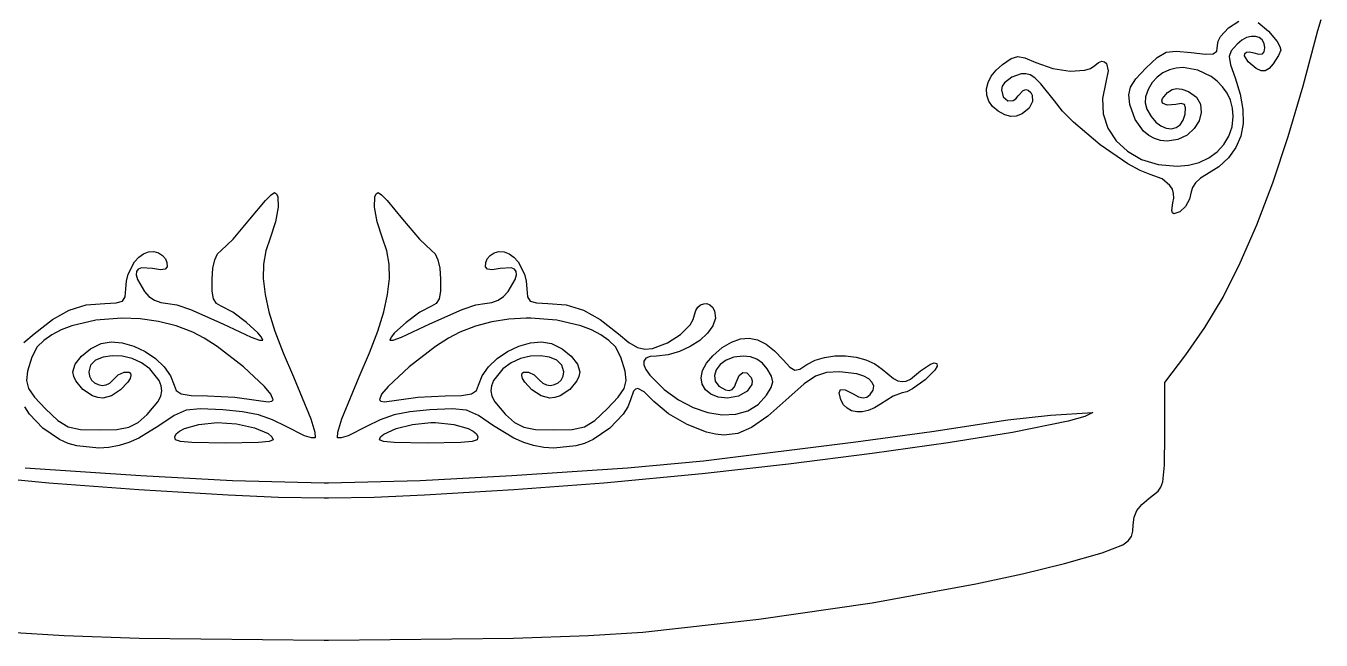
# Model space of a CAD drawing. Extents: x -40 to 250, y -16 to 313.
# Drawn here: x 65.2 to 236.8, y -15.8 to 65.6 of the extents above; entities that cross this region are included whole.
import ezdxf

# ---------------------------------------------------------------- set-up
doc = ezdxf.new("R2010")
doc.units = 0

msp = doc.modelspace()

# ---------------------------------------------------------------- linework, layer by layer
at = {"layer": 'Layer 1'}
for p, q in [((223.463775, 64.214229), (224.506869, 65.364252)), ((224.506869, 65.364252), (225.896633, 66.227288)), ((228.447009, 66.074085), (229.802616, 64.905729)), ((236.343577, 65.023996), (236.784658, 66.449184)), ((223.052674, 63.013162), (223.161392, 63.60533)), ((223.161392, 63.60533), (223.463775, 64.214229)), ((226.294246, 63.724081), (225.680868, 63.21601)), ((226.922955, 64.059726), (226.294246, 63.724081)), ((227.537063, 64.227286), (226.922955, 64.059726)), ((228.106637, 64.231098), (227.537063, 64.227286)), ((228.601744, 64.075502), (228.106637, 64.231098)), ((228.992451, 63.764838), (228.601744, 64.075502)), ((229.248827, 63.303445), (228.992451, 63.764838)), ((229.802616, 64.905729), (230.953842, 63.529719)), ((230.953842, 63.529719), (231.308837, 62.909902)), ((234.411495, 57.677732), (236.343577, 65.023996)), ((215.064486, 61.420633), (216.242025, 62.125249)), ((216.242025, 62.125249), (217.585948, 62.290454)), ((217.585948, 62.290454), (219.586632, 62.087121)), ((219.586632, 62.087121), (221.457357, 61.879356)), ((221.457357, 61.879356), (222.501126, 61.923699)), ((222.501126, 61.923699), (222.954158, 62.281264)), ((222.954158, 62.281264), (223.052674, 63.013162)), ((224.885682, 62.335608), (224.588538, 61.546587)), ((225.680868, 63.21601), (224.885682, 62.335608)), ((226.656, 61.660362), (226.687251, 61.949067)), ((226.687251, 61.949067), (226.895091, 62.129199)), ((226.895091, 62.129199), (227.284203, 62.172782)), ((227.284203, 62.172782), (227.859271, 62.051843)), ((227.859271, 62.051843), (228.54883, 61.891825)), ((228.54883, 61.891825), (229.007259, 61.937228)), ((229.007259, 61.937228), (229.262111, 62.200894)), ((229.340938, 62.695662), (229.248827, 63.303445)), ((229.262111, 62.200894), (229.340938, 62.695662)), ((231.439966, 62.41344), (231.144864, 61.683129)), ((231.308837, 62.909902), (231.439966, 62.41344)), ((193.726346, 59.757307), (194.592327, 60.51726)), ((194.592327, 60.51726), (195.720182, 61.29162)), ((195.720182, 61.29162), (196.587128, 61.577905)), ((196.587128, 61.577905), (197.554695, 61.395603)), ((197.554695, 61.395603), (198.98441, 60.764204)), ((198.98441, 60.764204), (201.237382, 59.971131)), ((206.250257, 59.99224), (206.798438, 60.35851)), ((206.798438, 60.35851), (207.295218, 60.757958)), ((207.295218, 60.757958), (207.730388, 60.923822)), ((207.730388, 60.923822), (208.090245, 60.876458)), ((208.090245, 60.876458), (208.361081, 60.636221)), ((208.361081, 60.636221), (208.580868, 59.658549)), ((213.562952, 60.005732), (215.064486, 61.420633)), ((218.531511, 60.084723), (217.587744, 60.017635)), ((220.442478, 59.773314), (218.531511, 60.084723)), ((224.588538, 61.546587), (224.764799, 60.470003)), ((224.764799, 60.470003), (225.389827, 58.726912)), ((227.104534, 60.869122), (226.656, 61.660362)), ((228.203229, 59.979273), (227.104534, 60.869122)), ((230.434549, 60.587815), (229.887295, 59.960989)), ((231.144864, 61.683129), (230.434549, 60.587815)), ((192.659163, 58.102747), (193.081139, 58.944227)), ((193.081139, 58.944227), (193.726346, 59.757307)), ((195.800143, 58.842354), (194.821189, 58.089586)), ((197.046108, 59.250769), (195.800143, 58.842354)), ((197.670624, 59.274411), (197.046108, 59.250769)), ((198.243577, 59.150246), (197.670624, 59.274411)), ((198.844033, 58.742197), (198.243577, 59.150246)), ((199.649354, 57.950194), (198.844033, 58.742197)), ((201.237382, 59.971131), (203.522834, 59.626797)), ((203.522834, 59.626797), (205.492581, 59.749743)), ((205.492581, 59.749743), (206.250257, 59.99224)), ((208.580868, 59.658549), (208.280104, 58.153648)), ((211.539115, 57.511354), (212.248722, 58.599384)), ((212.248722, 58.599384), (213.562952, 60.005732)), ((215.068975, 58.841326), (214.407361, 58.10091)), ((215.834337, 59.402925), (215.068975, 58.841326)), ((216.681306, 59.792698), (215.834337, 59.402925)), ((217.587744, 60.017635), (216.681306, 59.792698)), ((222.237094, 58.914386), (220.442478, 59.773314)), ((223.035422, 58.297076), (222.237094, 58.914386)), ((225.389827, 58.726912), (226.077594, 56.564347)), ((228.845382, 59.676758), (228.203229, 59.979273)), ((229.382155, 59.663983), (228.845382, 59.676758)), ((229.887295, 59.960989), (229.382155, 59.663983)), ((192.462876, 57.257596), (192.659163, 58.102747)), ((192.494737, 56.4335), (192.462876, 57.257596)), ((194.530439, 57.635503), (194.424757, 57.157051)), ((194.424757, 57.157051), (194.672366, 56.201009)), ((194.821189, 58.089586), (194.530439, 57.635503)), ((196.656077, 56.354482), (197.307454, 57.056558)), ((197.307454, 57.056558), (197.655549, 57.178165)), ((197.655549, 57.178165), (197.961354, 57.112954)), ((197.961354, 57.112954), (198.313299, 56.810889)), ((198.313299, 56.810889), (198.526374, 56.441494)), ((201.453854, 55.675385), (199.649354, 57.950194)), ((208.280104, 58.153648), (207.818345, 56.006281)), ((211.316669, 56.471068), (211.539115, 57.511354)), ((213.871632, 57.17469), (213.532313, 56.239183)), ((214.407361, 58.10091), (213.871632, 57.17469)), ((215.76998, 56.007234), (216.44691, 56.813093)), ((216.44691, 56.813093), (217.038692, 57.196029)), ((217.038692, 57.196029), (217.650137, 57.338505)), ((217.650137, 57.338505), (218.356705, 57.242529)), ((218.356705, 57.242529), (219.233854, 56.910107)), ((219.233854, 56.910107), (220.258831, 56.18087)), ((223.738245, 57.563854), (223.035422, 58.297076)), ((224.323424, 56.721709), (223.738245, 57.563854)), ((224.768819, 55.777632), (224.323424, 56.721709)), ((232.431429, 50.953671), (234.411495, 57.677732)), ((192.757203, 55.655188), (192.494737, 56.4335)), ((193.252733, 54.947389), (192.757203, 55.655188)), ((193.983785, 54.334829), (193.252733, 54.947389)), ((194.672366, 56.201009), (195.270994, 55.69647)), ((195.270994, 55.69647), (196.004334, 55.72158)), ((196.004334, 55.72158), (196.353924, 55.957173)), ((196.353924, 55.957173), (196.656077, 56.354482)), ((198.556479, 55.583717), (198.092789, 54.705628)), ((198.526374, 56.441494), (198.556479, 55.583717)), ((202.526213, 54.341968), (201.453854, 55.675385)), ((207.818345, 56.006281), (207.920735, 53.961158)), ((211.463924, 55.207954), (211.316669, 56.471068)), ((212.147296, 53.226454), (211.463924, 55.207954)), ((213.532313, 56.239183), (213.476528, 55.429106)), ((213.476528, 55.429106), (213.719719, 54.605467)), ((215.692318, 55.670515), (215.76998, 56.007234)), ((215.775846, 55.396567), (215.692318, 55.670515)), ((216.388442, 55.092879), (215.775846, 55.396567)), ((217.531702, 55.207954), (216.388442, 55.092879)), ((218.264028, 55.336783), (217.531702, 55.207954)), ((218.674567, 55.20566), (218.264028, 55.336783)), ((218.820149, 54.753775), (218.674567, 55.20566)), ((220.258831, 56.18087), (220.80249, 55.225961)), ((220.80249, 55.225961), (220.908037, 54.144905)), ((225.052291, 54.73861), (224.768819, 55.777632)), ((226.077594, 56.564347), (226.431504, 54.556381)), ((194.897503, 53.817909), (193.983785, 54.334829)), ((195.667224, 53.594033), (194.897503, 53.817909)), ((196.393386, 53.650157), (195.667224, 53.594033)), ((197.176424, 53.973232), (196.393386, 53.650157)), ((198.092789, 54.705628), (197.176424, 53.973232)), ((203.967917, 52.871172), (202.526213, 54.341968)), ((207.920735, 53.961158), (208.539366, 52.075013)), ((213.262039, 51.685427), (212.147296, 53.226454)), ((213.719719, 54.605467), (214.277327, 53.629273)), ((214.277327, 53.629273), (214.890983, 52.877737)), ((218.528532, 53.114531), (218.757604, 53.920315)), ((218.757604, 53.920315), (218.820149, 54.753775)), ((220.908037, 54.144905), (220.61868, 53.037228)), ((225.004526, 52.255887), (225.151702, 53.611635)), ((225.151702, 53.611635), (225.052291, 54.73861)), ((226.431504, 54.556381), (226.452512, 52.706133)), ((207.513774, 49.859304), (203.967917, 52.871172)), ((208.539366, 52.075013), (209.626328, 50.404582)), ((213.949199, 51.111811), (213.262039, 51.685427)), ((214.890983, 52.877737), (215.568559, 52.356608)), ((215.568559, 52.356608), (216.270435, 52.063244)), ((216.270435, 52.063244), (216.95699, 51.994998)), ((216.95699, 51.994998), (217.588605, 52.149227)), ((217.588605, 52.149227), (218.125659, 52.523286)), ((218.125659, 52.523286), (218.528532, 53.114531)), ((219.977627, 52.002454), (219.028083, 51.140108)), ((220.61868, 53.037228), (219.977627, 52.002454)), ((224.580559, 51.005257), (225.004526, 52.255887)), ((226.452512, 52.706133), (226.141574, 51.016724)), ((211.200262, 47.323515), (207.513774, 49.859304)), ((209.626328, 50.404582), (211.133709, 49.006599)), ((214.705832, 50.686376), (213.949199, 51.111811)), ((215.519147, 50.42181), (214.705832, 50.686376)), ((216.376354, 50.330801), (215.519147, 50.42181)), ((217.813257, 50.549715), (216.376354, 50.330801)), ((219.028083, 51.140108), (217.813257, 50.549715)), ((223.007616, 48.912618), (223.906142, 49.883062)), ((223.906142, 49.883062), (224.580559, 51.005257)), ((226.141574, 51.016724), (225.499644, 49.491276)), ((230.391395, 44.822414), (232.431429, 50.953671)), ((211.133709, 49.006599), (213.0136, 47.937799)), ((220.643609, 47.520251), (221.911325, 48.117242)), ((221.911325, 48.117242), (223.007616, 48.912618)), ((224.52768, 48.132908), (223.226635, 46.944742)), ((225.499644, 49.491276), (224.52768, 48.132908)), ((212.817754, 46.447816), (211.200262, 47.323515)), ((214.136216, 45.947537), (212.817754, 46.447816)), ((213.0136, 47.937799), (215.218091, 47.254918)), ((215.218091, 47.254918), (217.699271, 47.01469)), ((217.699271, 47.01469), (219.23081, 47.144962)), ((219.23081, 47.144962), (220.643609, 47.520251)), ((223.226635, 46.944742), (221.597466, 45.929898)), ((215.719203, 45.345175), (214.136216, 45.947537)), ((216.767198, 44.487043), (215.719203, 45.345175)), ((220.16386, 44.826486), (219.728679, 44.208771)), ((220.808725, 45.424847), (220.16386, 44.826486)), ((221.597466, 45.929898), (220.808725, 45.424847)), ((228.279408, 39.25456), (230.391395, 44.822414)), ((96.939232, 42.489902), (97.690024, 43.244766)), ((97.690024, 43.244766), (98.116424, 43.52219)), ((98.116424, 43.52219), (98.406325, 43.380915)), ((98.116424, 43.52219), (98.116424, 43.52219)), ((98.406325, 43.380915), (98.58526, 42.98405)), ((98.58526, 42.98405), (98.62556, 41.585194)), ((111.374438, 41.585195), (111.414738, 42.984049)), ((111.414738, 42.984049), (111.593675, 43.380914)), ((111.593675, 43.380914), (111.883577, 43.52219)), ((111.883577, 43.52219), (112.309975, 43.244766)), ((111.883577, 43.52219), (111.883577, 43.52219)), ((112.309975, 43.244766), (113.060766, 42.4899)), ((217.080934, 43.973915), (216.767198, 44.487043)), ((217.249354, 43.411068), (217.080934, 43.973915)), ((217.268604, 42.803241), (217.249354, 43.411068)), ((219.568993, 43.645662), (219.35589, 42.638359)), ((219.728679, 44.208771), (219.568993, 43.645662)), ((94.888507, 40.012051), (96.939232, 42.489902)), ((98.62556, 41.585194), (98.267976, 39.648917)), ((111.732023, 39.648919), (111.374438, 41.585195)), ((113.060766, 42.4899), (115.111493, 40.012051)), ((216.991243, 41.145825), (217.134827, 42.155176)), ((217.134827, 42.155176), (217.268604, 42.803241)), ((218.810364, 41.696113), (218.073094, 40.998833)), ((219.35589, 42.638359), (218.810364, 41.696113)), ((92.671225, 37.352359), (94.888507, 40.012051)), ((98.267976, 39.648917), (97.54316, 37.49851)), ((112.456841, 37.49851), (111.732023, 39.648919)), ((115.111493, 40.012051), (117.328773, 37.35236)), ((217.085676, 40.839054), (216.991243, 41.145825)), ((217.284757, 40.726426), (217.085676, 40.839054)), ((218.073094, 40.998833), (217.284757, 40.726426)), ((226.083485, 34.220712), (228.279408, 39.25456)), ((91.087327, 35.875732), (92.671225, 37.352359)), ((97.54316, 37.49851), (96.985517, 35.823005)), ((113.014482, 35.823004), (112.456841, 37.49851)), ((117.328773, 37.35236), (118.912674, 35.875732)), ((78.745543, 32.739556), (79.594661, 34.363697)), ((79.594661, 34.363697), (80.160428, 34.982076)), ((80.160428, 34.982076), (80.790407, 35.431963)), ((80.790407, 35.431963), (81.462156, 35.683833)), ((81.462156, 35.683833), (82.153229, 35.708162)), ((82.153229, 35.708162), (82.752695, 35.529151)), ((82.752695, 35.529151), (83.27848, 35.200102)), ((83.27848, 35.200102), (83.673792, 34.767895)), ((83.673792, 34.767895), (83.881841, 34.279412)), ((89.96952, 33.503021), (90.208585, 34.611925)), ((90.208585, 34.611925), (90.580545, 35.400233)), ((90.580545, 35.400233), (91.087327, 35.875732)), ((96.985517, 35.823005), (96.685216, 34.046153)), ((113.314783, 34.046152), (113.014482, 35.823004)), ((118.912674, 35.875732), (119.419453, 35.400234)), ((119.419453, 35.400234), (119.791413, 34.611925)), ((119.791413, 34.611925), (120.030479, 33.503019)), ((126.11816, 34.279412), (126.326206, 34.767895)), ((126.326206, 34.767895), (126.721519, 35.2001)), ((126.721519, 35.2001), (127.247304, 35.529148)), ((127.247304, 35.529148), (127.846771, 35.708162)), ((127.846771, 35.708162), (128.537844, 35.683835)), ((128.537844, 35.683835), (129.209592, 35.431966)), ((129.209592, 35.431966), (129.839571, 34.982078)), ((129.839571, 34.982078), (130.405337, 34.363698)), ((130.405337, 34.363698), (131.254456, 32.739554)), ((78.507079, 31.792842), (78.745543, 32.739556)), ((79.848893, 33.079936), (79.815326, 32.622814)), ((79.815326, 32.622814), (79.980763, 32.024652)), ((80.081205, 33.395399), (79.848893, 33.079936)), ((80.512003, 33.568587), (80.081205, 33.395399)), ((81.968021, 33.485662), (80.512003, 33.568587)), ((83.046822, 33.31707), (81.968021, 33.485662)), ((83.666195, 33.369839), (83.046822, 33.31707)), ((83.914935, 33.678958), (83.666195, 33.369839)), ((83.881841, 34.279412), (83.914935, 33.678958)), ((89.861424, 32.065732), (89.96952, 33.503021)), ((96.685216, 34.046153), (96.648686, 32.130091)), ((113.351313, 32.13009), (113.314783, 34.046152)), ((120.030479, 33.503019), (120.138577, 32.065732)), ((126.085063, 33.678958), (126.11816, 34.279412)), ((126.333804, 33.369842), (126.085063, 33.678958)), ((126.953177, 33.317073), (126.333804, 33.369842)), ((128.031979, 33.485662), (126.953177, 33.317073)), ((129.487996, 33.568584), (128.031979, 33.485662)), ((129.918794, 33.395397), (129.487996, 33.568584)), ((130.151106, 33.079935), (129.918794, 33.395397)), ((130.019236, 32.024653), (130.184673, 32.622814)), ((130.184673, 32.622814), (130.151106, 33.079935)), ((131.254456, 32.739554), (131.49292, 31.792841)), ((223.791642, 29.691469), (226.083485, 34.220712)), ((78.422604, 30.795732), (78.507079, 31.792842)), ((79.980763, 32.024652), (80.909688, 30.407676)), ((89.876767, 30.481938), (89.861424, 32.065732)), ((96.648686, 32.130091), (96.882354, 30.036955)), ((113.117644, 30.036955), (113.351313, 32.13009)), ((120.138577, 32.065732), (120.123232, 30.481939)), ((129.090313, 30.407676), (130.019236, 32.024653)), ((131.49292, 31.792841), (131.577396, 30.795732)), ((77.999534, 29.153045), (78.350218, 29.735946)), ((78.350218, 29.735946), (78.422604, 30.795732)), ((80.909688, 30.407676), (81.506851, 29.745425)), ((81.506851, 29.745425), (82.238174, 29.258484)), ((82.238174, 29.258484), (83.081366, 28.958083)), ((90.055781, 29.444854), (89.876767, 30.481938)), ((90.444093, 28.82083), (90.055781, 29.444854)), ((96.882354, 30.036955), (97.392651, 27.728883)), ((112.607347, 27.728884), (113.117644, 30.036955)), ((119.944217, 29.444853), (119.555906, 28.820827)), ((120.123232, 30.481939), (119.944217, 29.444853)), ((126.918633, 28.958085), (127.761824, 29.258484)), ((127.761824, 29.258484), (128.493148, 29.745423)), ((128.493148, 29.745423), (129.090313, 30.407676)), ((131.577396, 30.795732), (131.649781, 29.735947)), ((131.649781, 29.735947), (132.000464, 29.153045)), ((221.391894, 25.637433), (223.791642, 29.691469)), ((68.714494, 26.696116), (70.950616, 27.948074)), ((70.950616, 27.948074), (73.205336, 28.64169)), ((73.205336, 28.64169), (75.662118, 28.855454)), ((75.662118, 28.855454), (77.170263, 28.906419)), ((77.170263, 28.906419), (77.999534, 29.153045)), ((83.081366, 28.958083), (84.014132, 28.855454)), ((84.014132, 28.855454), (85.213972, 28.64076)), ((85.213972, 28.64076), (86.989172, 28.055832)), ((86.989172, 28.055832), (91.307813, 26.130246)), ((91.087327, 28.476218), (90.444093, 28.82083)), ((92.615461, 27.671858), (91.087327, 28.476218)), ((94.429798, 26.33348), (92.615461, 27.671858)), ((97.392651, 27.728883), (98.186006, 25.168013)), ((111.813993, 25.168014), (112.607347, 27.728884)), ((117.384538, 27.671861), (115.570201, 26.333481)), ((118.912674, 28.476218), (117.384538, 27.671861)), ((118.692188, 26.130246), (123.010826, 28.055831)), ((119.555906, 28.820827), (118.912674, 28.476218)), ((123.010826, 28.055831), (124.786027, 28.640758)), ((124.786027, 28.640758), (125.985868, 28.855454)), ((125.985868, 28.855454), (126.918633, 28.958085)), ((132.000464, 29.153045), (132.829736, 28.906417)), ((132.829736, 28.906417), (134.337882, 28.855454)), ((134.337882, 28.855454), (136.794663, 28.641692)), ((136.794663, 28.641692), (139.049383, 27.948073)), ((139.049383, 27.948073), (141.285505, 26.696113)), ((153.793577, 27.356148), (153.955207, 27.924318)), ((153.955207, 27.924318), (154.230403, 28.360382)), ((154.230403, 28.360382), (154.586537, 28.658204)), ((154.586537, 28.658204), (154.990985, 28.811645)), ((154.990985, 28.811645), (155.411121, 28.814568)), ((155.411121, 28.814568), (155.814321, 28.660836)), ((155.814321, 28.660836), (156.167959, 28.344312)), ((156.167959, 28.344312), (156.43941, 27.858857)), ((156.43941, 27.858857), (156.544763, 26.901383)), ((66.313507, 24.807329), (68.714494, 26.696116)), ((71.283865, 25.889093), (69.880035, 25.350361)), ((74.446123, 26.624685), (71.283865, 25.889093)), ((77.911077, 26.888718), (74.446123, 26.624685)), ((80.350367, 26.788252), (77.911077, 26.888718)), ((77.911077, 26.888718), (77.911077, 26.888718)), ((82.770083, 26.452133), (80.350367, 26.788252)), ((85.106269, 25.87349), (82.770083, 26.452133)), ((87.294966, 25.045454), (85.106269, 25.87349)), ((91.307813, 26.130246), (95.032793, 24.368743)), ((95.946527, 24.939786), (94.429798, 26.33348)), ((115.570201, 26.333481), (114.053472, 24.939785)), ((114.967205, 24.368744), (118.692188, 26.130246)), ((124.753272, 25.829646), (122.705035, 25.045454)), ((126.936233, 26.39491), (124.753272, 25.829646)), ((129.199636, 26.746261), (126.936233, 26.39491)), ((131.489202, 26.888718), (129.199636, 26.746261)), ((132.088924, 26.888718), (131.489202, 26.888718)), ((131.489202, 26.888718), (131.489202, 26.888718)), ((135.553877, 26.624682), (132.088924, 26.888718)), ((138.716135, 25.889093), (135.553877, 26.624682)), ((140.119965, 25.350362), (138.716135, 25.889093)), ((141.285505, 26.696113), (143.686493, 24.807329)), ((151.925964, 24.716992), (153.194924, 26.020187)), ((153.194924, 26.020187), (153.591342, 26.694769)), ((153.591342, 26.694769), (153.793577, 27.356148)), ((156.205653, 25.894363), (155.492087, 24.892416)), ((156.544763, 26.901383), (156.205653, 25.894363)), ((64.913128, 23.672092), (66.313507, 24.807329)), ((68.628424, 24.700815), (67.554549, 23.942814)), ((69.880035, 25.350361), (68.628424, 24.700815)), ((88.821202, 24.231993), (87.294966, 25.045454)), ((90.53207, 23.130288), (88.821202, 24.231993)), ((95.032793, 24.368743), (96.165761, 23.963098)), ((96.410849, 24.371791), (95.946527, 24.939786)), ((96.581841, 23.969482), (96.410849, 24.371791)), ((98.186006, 25.168013), (99.268847, 22.316481)), ((110.731152, 22.316483), (111.813993, 25.168014)), ((113.589151, 24.37179), (113.41816, 23.969482)), ((114.053472, 24.939785), (113.589151, 24.37179)), ((113.834238, 23.9631), (114.967205, 24.368744)), ((121.178797, 24.231994), (119.467929, 23.130289)), ((122.705035, 25.045454), (121.178797, 24.231994)), ((141.371576, 24.700817), (140.119965, 25.350362)), ((142.445451, 23.942816), (141.371576, 24.700817)), ((143.686493, 24.807329), (145.086871, 23.672095)), ((150.199542, 23.617715), (151.925964, 24.716992)), ((155.492087, 24.892416), (154.474073, 23.950161)), ((158.678028, 23.730739), (159.854993, 24.152278)), ((159.854993, 24.152278), (161.003396, 24.248557)), ((161.003396, 24.248557), (162.13472, 24.01891)), ((218.872257, 22.029204), (221.391894, 25.637433)), ((66.683924, 23.078718), (65.974486, 21.731597)), ((67.554549, 23.942814), (66.683924, 23.078718)), ((72.550959, 21.867393), (73.741848, 22.8148)), ((73.741848, 22.8148), (75.177049, 23.51969)), ((75.177049, 23.51969), (76.49161, 23.750048)), ((76.49161, 23.750048), (77.958067, 23.614809)), ((77.958067, 23.614809), (79.484971, 23.165905)), ((79.484971, 23.165905), (80.980875, 22.455265)), ((80.980875, 22.455265), (82.35433, 21.534823)), ((94.029183, 20.46343), (90.53207, 23.130288)), ((96.165761, 23.963098), (96.581841, 23.969482)), ((99.268847, 22.316481), (100.647604, 19.136426)), ((109.352396, 19.136426), (110.731152, 22.316483)), ((113.41816, 23.969482), (113.834238, 23.9631)), ((119.467929, 23.130289), (115.970815, 20.46343)), ((127.645668, 21.534826), (129.019123, 22.455267)), ((129.019123, 22.455267), (130.515027, 23.165906)), ((130.515027, 23.165906), (132.041932, 23.614809)), ((132.041932, 23.614809), (133.508389, 23.750048)), ((133.508389, 23.750048), (134.822952, 23.51969)), ((134.822952, 23.51969), (136.258151, 22.814801)), ((136.258151, 22.814801), (137.449039, 21.867393)), ((143.316077, 23.078718), (142.445451, 23.942816)), ((144.025513, 21.731595), (143.316077, 23.078718)), ((145.086871, 23.672095), (146.204674, 23.020149)), ((146.204674, 23.020149), (147.19889, 22.783339)), ((147.19889, 22.783339), (148.228507, 22.89351)), ((148.228507, 22.89351), (150.199542, 23.617715)), ((151.804727, 22.463207), (150.29341, 22.027745)), ((153.221617, 23.122218), (151.804727, 22.463207)), ((154.474073, 23.950161), (153.221617, 23.122218)), ((156.192466, 21.914551), (157.461013, 22.984608)), ((157.461013, 22.984608), (158.678028, 23.730739)), ((162.13472, 24.01891), (163.260451, 23.462671)), ((163.260451, 23.462671), (164.392075, 22.579171)), ((164.392075, 22.579171), (165.541077, 21.367746)), ((65.974486, 21.731597), (65.422743, 19.886079)), ((71.437604, 19.780246), (71.738254, 20.811273)), ((71.738254, 20.811273), (72.550959, 21.867393)), ((73.779407, 20.659546), (73.536632, 19.780246)), ((74.440976, 21.310555), (73.779407, 20.659546)), ((75.421206, 21.728576), (74.440976, 21.310555)), ((76.619963, 21.908912), (75.421206, 21.728576)), ((77.937115, 21.846868), (76.619963, 21.908912)), ((79.272528, 21.537746), (77.937115, 21.846868)), ((80.526069, 20.976849), (79.272528, 21.537746)), ((81.597604, 20.159482), (80.526069, 20.976849)), ((82.35433, 21.534823), (83.513888, 20.45651)), ((126.486111, 20.456513), (127.645668, 21.534826)), ((129.473931, 20.976848), (128.402396, 20.159482)), ((130.727471, 21.537744), (129.473931, 20.976848)), ((132.062884, 21.846866), (130.727471, 21.537744)), ((133.380035, 21.908911), (132.062884, 21.846866)), ((134.578793, 21.728576), (133.380035, 21.908911)), ((135.559023, 21.310555), (134.578793, 21.728576)), ((136.220593, 20.659547), (135.559023, 21.310555)), ((136.463368, 19.780246), (136.220593, 20.659547)), ((137.449039, 21.867393), (138.261745, 20.811273)), ((138.261745, 20.811273), (138.562396, 19.780246)), ((144.577257, 19.886079), (144.025513, 21.731595)), ((147.05397, 21.216446), (147.044471, 20.719822)), ((147.044471, 20.719822), (147.312512, 20.091419)), ((147.342006, 21.576772), (147.05397, 21.216446)), ((147.909575, 21.796281), (147.342006, 21.576772)), ((148.757674, 21.870454), (147.909575, 21.796281)), ((150.29341, 22.027745), (148.757674, 21.870454)), ((154.842447, 19.945656), (155.346959, 20.931168)), ((155.346959, 20.931168), (156.192466, 21.914551)), ((157.170777, 20.747154), (156.638998, 20.048415)), ((157.971214, 21.327475), (157.170777, 20.747154)), ((159.005941, 21.723777), (157.971214, 21.327475)), ((160.240591, 21.870454), (159.005941, 21.723777)), ((161.206347, 21.767931), (160.240591, 21.870454)), ((162.044053, 21.455949), (161.206347, 21.767931)), ((162.764958, 20.927886), (162.044053, 21.455949)), ((163.380313, 20.177121), (162.764958, 20.927886)), ((165.541077, 21.367746), (166.413525, 20.40398)), ((167.729547, 20.136842), (168.671979, 20.732746)), ((168.671979, 20.732746), (169.749725, 21.312937)), ((169.749725, 21.312937), (171.001761, 21.697854)), ((171.001761, 21.697854), (172.365101, 21.891384)), ((172.365101, 21.891384), (173.776756, 21.897411)), ((173.776756, 21.897411), (175.173739, 21.719821)), ((175.173739, 21.719821), (176.493061, 21.362499)), ((176.493061, 21.362499), (177.671734, 20.829332)), ((177.671734, 20.829332), (178.646771, 20.124204)), ((183.726771, 19.894898), (185.022521, 20.810916)), ((185.022521, 20.810916), (185.53766, 20.968756)), ((185.53766, 20.968756), (185.869896, 20.882676)), ((185.869896, 20.882676), (185.903796, 20.538616)), ((216.076493, 18.351496), (218.872257, 22.029204)), ((65.422743, 19.886079), (65.287305, 18.641648)), ((71.535634, 19.182907), (71.437604, 19.780246)), ((71.809141, 18.57733), (71.535634, 19.182907)), ((73.536632, 19.780246), (73.633143, 19.187059)), ((73.633143, 19.187059), (73.896112, 18.697626)), ((76.738091, 18.695454), (77.445481, 19.374448)), ((77.445481, 19.374448), (78.226778, 19.742314)), ((78.226778, 19.742314), (78.859044, 19.741089)), ((79.013505, 18.877282), (78.723324, 18.391178)), ((78.859044, 19.741089), (79.049622, 19.583956)), ((79.119341, 19.312815), (79.013505, 18.877282)), ((79.049622, 19.583956), (79.119341, 19.312815)), ((82.838593, 18.626416), (81.597604, 20.159482)), ((83.513888, 20.45651), (84.368101, 19.272257)), ((84.368101, 19.272257), (84.825521, 18.033996)), ((96.829274, 17.847446), (94.029183, 20.46343)), ((100.647604, 19.136426), (102.942025, 13.569757)), ((107.057974, 13.569754), (109.352396, 19.136426)), ((115.970815, 20.46343), (113.170725, 17.847444)), ((125.174479, 18.033996), (125.631898, 19.272259)), ((125.631898, 19.272259), (126.486111, 20.456513)), ((128.402396, 20.159482), (127.161406, 18.626418)), ((130.88066, 19.312815), (130.950378, 19.583958)), ((130.986495, 18.877281), (130.88066, 19.312815)), ((130.950378, 19.583958), (131.140955, 19.741091)), ((131.276675, 18.391176), (130.986495, 18.877281)), ((131.140955, 19.741091), (131.77322, 19.742314)), ((131.77322, 19.742314), (132.554518, 19.374447)), ((132.554518, 19.374447), (133.26191, 18.695454)), ((136.103887, 18.697626), (136.366857, 19.187059)), ((136.366857, 19.187059), (136.463368, 19.780246)), ((138.464366, 19.182908), (138.190858, 18.577331)), ((138.562396, 19.780246), (138.464366, 19.182908)), ((144.712694, 18.641648), (144.577257, 19.886079)), ((147.312512, 20.091419), (147.857097, 19.335757)), ((147.857097, 19.335757), (149.77191, 17.460732)), ((154.664497, 18.999083), (154.842447, 19.945656)), ((154.798676, 18.132521), (154.664497, 18.999083)), ((156.638998, 20.048415), (156.410242, 19.296863)), ((156.410242, 19.296863), (156.518879, 18.5581)), ((159.305729, 18.377954), (159.681594, 19.287935)), ((159.681594, 19.287935), (160.172641, 19.715919)), ((160.172641, 19.715919), (160.721915, 19.64249)), ((160.721915, 19.64249), (161.272466, 19.048232)), ((161.272466, 19.048232), (161.42959, 18.594517)), ((163.953507, 19.205849), (163.380313, 20.177121)), ((164.137738, 18.464993), (163.953507, 19.205849)), ((166.413525, 20.40398), (167.059871, 20.010466)), ((167.059871, 20.010466), (167.729547, 20.136842)), ((169.812282, 19.210168), (168.292771, 18.183943)), ((171.244506, 19.672561), (169.812282, 19.210168)), ((173.002327, 19.780246), (171.244506, 19.672561)), ((175.301992, 19.520428), (173.002327, 19.780246)), ((176.192774, 19.223221), (175.301992, 19.520428)), ((176.877624, 18.838985), (176.192774, 19.223221)), ((178.646771, 20.124204), (180.122721, 18.914671)), ((180.122721, 18.914671), (180.722958, 18.601901)), ((182.386717, 18.81264), (183.726771, 19.894898)), ((185.601878, 20.014561), (184.316531, 18.704621)), ((185.903796, 20.538616), (185.601878, 20.014561)), ((65.287305, 18.641648), (65.544573, 17.585461)), ((65.544573, 17.585461), (66.329625, 16.431632)), ((72.759099, 17.449807), (71.809141, 18.57733)), ((74.040496, 16.614379), (72.759099, 17.449807)), ((73.896112, 18.697626), (74.285692, 18.32544)), ((74.285692, 18.32544), (74.762035, 18.083992)), ((74.762035, 18.083992), (75.285294, 17.986777)), ((75.285294, 17.986777), (75.815621, 18.047287)), ((75.815621, 18.047287), (76.313169, 18.279015)), ((76.313169, 18.279015), (76.738091, 18.695454)), ((77.753883, 17.401196), (76.538925, 16.610756)), ((78.723324, 18.391178), (77.753883, 17.401196)), ((83.131877, 17.928733), (82.838593, 18.626416)), ((83.05716, 16.546941), (83.20519, 17.24385)), ((83.20519, 17.24385), (83.131877, 17.928733)), ((84.825521, 18.033996), (85.104189, 17.305241)), ((85.104189, 17.305241), (85.772566, 16.875953)), ((97.668864, 16.809332), (96.829274, 17.847446)), ((113.170725, 17.847444), (112.331135, 16.809331)), ((124.227433, 16.875952), (124.89581, 17.305238)), ((124.89581, 17.305238), (125.174479, 18.033996)), ((126.868122, 17.928735), (126.794809, 17.243851)), ((126.794809, 17.243851), (126.942839, 16.546941)), ((127.161406, 18.626418), (126.868122, 17.928735)), ((132.246115, 17.401195), (131.276675, 18.391176)), ((133.461074, 16.610756), (132.246115, 17.401195)), ((133.26191, 18.695454), (133.68683, 18.279017)), ((133.68683, 18.279017), (134.184378, 18.047289)), ((134.184378, 18.047289), (134.714704, 17.986779)), ((134.714704, 17.986779), (135.237963, 18.083993)), ((135.237963, 18.083993), (135.714307, 18.32544)), ((135.714307, 18.32544), (136.103887, 18.697626)), ((137.2409, 17.449807), (135.959503, 16.614378)), ((138.190858, 18.577331), (137.2409, 17.449807)), ((143.670374, 16.431635), (144.455425, 17.585463)), ((144.455425, 17.585463), (144.712694, 18.641648)), ((145.700235, 17.233444), (145.291632, 16.093718)), ((145.950042, 17.506642), (145.700235, 17.233444)), ((146.254625, 17.58009), (145.950042, 17.506642)), ((147.101424, 17.121814), (146.254625, 17.58009)), ((149.77191, 17.460732), (151.660708, 16.067326)), ((155.230551, 17.387036), (154.798676, 18.132521)), ((155.945689, 16.803699), (155.230551, 17.387036)), ((156.518879, 18.5581), (156.999276, 17.89773)), ((156.999276, 17.89773), (157.885799, 17.381357)), ((157.885799, 17.381357), (158.361446, 17.300519)), ((158.361446, 17.300519), (158.762554, 17.444544)), ((158.762554, 17.444544), (159.080268, 17.806125)), ((159.080268, 17.806125), (159.305729, 18.377954)), ((160.753466, 17.230307), (159.612597, 16.554941)), ((161.377723, 18.124513), (160.753466, 17.230307)), ((161.42959, 18.594517), (161.377723, 18.124513)), ((163.318577, 16.684621), (163.927822, 17.707076)), ((163.927822, 17.707076), (164.137738, 18.464993)), ((168.292771, 18.183943), (166.273091, 16.38476)), ((172.936731, 17.010683), (173.123775, 17.460826)), ((173.123775, 17.460826), (173.739573, 17.417032)), ((173.739573, 17.417032), (174.783854, 16.878648)), ((177.331622, 18.386095), (176.877624, 18.838985)), ((177.059271, 16.799273), (177.447368, 17.347863)), ((177.529844, 17.882929), (177.331622, 18.386095)), ((177.447368, 17.347863), (177.529844, 17.882929)), ((180.722958, 18.601901), (181.277369, 18.48169)), ((181.277369, 18.48169), (181.820455, 18.552463)), ((181.820455, 18.552463), (182.386717, 18.81264)), ((182.665749, 17.50916), (181.907036, 17.128204)), ((184.316531, 18.704621), (182.665749, 17.50916)), ((216.076493, 11.428223), (216.076493, 18.351496)), ((66.329625, 16.431632), (67.777535, 14.894273)), ((74.728304, 16.373919), (74.040496, 16.614379)), ((75.406354, 16.287746), (74.728304, 16.373919)), ((76.538925, 16.610756), (75.406354, 16.287746)), ((81.271285, 14.135807), (82.686414, 15.813181)), ((82.686414, 15.813181), (83.05716, 16.546941)), ((85.772566, 16.875953), (87.076465, 16.666294)), ((87.076465, 16.666294), (89.261702, 16.596426)), ((89.261702, 16.596426), (92.878923, 16.407939)), ((92.878923, 16.407939), (95.708716, 16.014343)), ((95.708716, 16.014343), (97.310109, 15.813741)), ((97.310109, 15.813741), (97.796692, 15.891757)), ((97.975313, 16.084898), (97.668864, 16.809332)), ((97.796692, 15.891757), (97.975313, 16.084898)), ((112.331135, 16.809331), (112.024688, 16.084898)), ((112.024688, 16.084898), (112.203307, 15.891759)), ((112.203307, 15.891759), (112.68989, 15.813741)), ((112.68989, 15.813741), (114.291285, 16.014343)), ((114.291285, 16.014343), (117.121075, 16.407939)), ((117.121075, 16.407939), (120.738299, 16.596426)), ((120.738299, 16.596426), (122.923534, 16.666295)), ((122.923534, 16.666295), (124.227433, 16.875952)), ((126.942839, 16.546941), (127.313585, 15.813181)), ((127.313585, 15.813181), (128.728716, 14.135807)), ((134.593646, 16.287746), (133.461074, 16.610756)), ((135.271695, 16.373918), (134.593646, 16.287746)), ((135.959503, 16.614378), (135.271695, 16.373918)), ((142.222466, 14.894273), (143.670374, 16.431635)), ((145.291632, 16.093718), (144.925952, 15.153925)), ((148.387257, 15.846773), (147.101424, 17.121814)), ((150.331128, 14.209706), (148.387257, 15.846773)), ((151.660708, 16.067326), (153.609979, 15.037807)), ((156.929656, 16.423579), (155.945689, 16.803699)), ((158.168021, 16.287746), (156.929656, 16.423579)), ((159.612597, 16.554941), (158.168021, 16.287746)), ((160.848592, 14.623706), (162.227828, 15.462453)), ((162.227828, 15.462453), (163.318577, 16.684621)), ((166.273091, 16.38476), (163.492936, 13.914123)), ((173.178716, 16.06726), (172.936731, 17.010683)), ((173.524899, 15.430377), (173.178716, 16.06726)), ((174.783854, 16.878648), (175.519886, 16.483439)), ((175.519886, 16.483439), (176.100897, 16.339811)), ((176.100897, 16.339811), (176.592242, 16.445758)), ((176.592242, 16.445758), (177.059271, 16.799273)), ((178.417466, 15.511635), (177.59991, 14.997104)), ((180.083382, 16.550331), (178.417466, 15.511635)), ((181.301424, 16.984482), (180.083382, 16.550331)), ((181.907036, 17.128204), (181.301424, 16.984482)), ((65.682435, 14.188546), (65.074048, 15.153924)), ((67.449522, 12.332039), (65.682435, 14.188546)), ((67.777535, 14.894273), (69.435262, 13.334248)), ((80.051311, 13.051001), (81.271285, 14.135807)), ((84.832369, 14.001135), (82.832327, 12.627668)), ((86.427317, 14.689486), (84.832369, 14.001135)), ((88.343642, 14.873893), (86.427317, 14.689486)), ((91.307813, 14.735529), (88.343642, 14.873893)), ((93.915532, 14.486632), (91.307813, 14.735529)), ((96.026517, 14.075478), (93.915532, 14.486632)), ((97.866153, 13.440927), (96.026517, 14.075478)), ((113.973482, 14.075468), (112.133847, 13.440923)), ((116.084467, 14.48662), (113.973482, 14.075468)), ((118.692188, 14.735529), (116.084467, 14.48662)), ((121.656358, 14.873893), (118.692188, 14.735529)), ((123.572682, 14.689488), (121.656358, 14.873893)), ((125.16763, 14.001139), (123.572682, 14.689488)), ((127.167674, 12.627668), (125.16763, 14.001139)), ((128.728716, 14.135807), (129.948688, 13.051001)), ((140.564737, 13.334248), (142.222466, 14.894273)), ((144.317564, 14.18855), (142.550476, 12.33205)), ((144.925952, 15.153925), (144.317564, 14.18855)), ((152.791404, 12.794831), (150.331128, 14.209706)), ((153.609979, 15.037807), (155.561562, 14.37543)), ((155.561562, 14.37543), (157.457299, 14.08345)), ((157.457299, 14.08345), (159.239029, 14.165123)), ((159.239029, 14.165123), (160.848592, 14.623706)), ((163.492936, 13.914123), (161.347762, 12.387237)), ((174.000971, 14.950887), (173.524899, 15.430377)), ((174.586081, 14.631155), (174.000971, 14.950887)), ((175.25938, 14.473546), (174.586081, 14.631155)), ((176.000018, 14.480425), (175.25938, 14.473546)), ((176.787144, 14.654156), (176.000018, 14.480425)), ((177.59991, 14.997104), (176.787144, 14.654156)), ((195.262604, 13.412584), (200.928468, 14.032849)), ((200.928468, 14.032849), (206.551493, 14.382751)), ((205.492625, 13.853638), (203.281782, 13.225866)), ((206.551493, 14.382751), (205.492625, 13.853638)), ((69.654019, 10.8262), (67.449522, 12.332039)), ((69.435262, 13.334248), (70.795191, 12.498)), ((70.795191, 12.498), (72.42782, 12.160945)), ((72.42782, 12.160945), (74.903646, 12.098501)), ((74.903646, 12.098501), (77.26735, 12.161338)), ((77.26735, 12.161338), (78.849952, 12.435841)), ((78.849952, 12.435841), (80.051311, 13.051001)), ((82.832327, 12.627668), (80.15278, 10.976329)), ((85.545933, 11.939909), (86.212153, 12.281198)), ((86.212153, 12.281198), (88.100927, 12.810059)), ((88.100927, 12.810059), (90.531702, 13.051001)), ((90.531702, 13.051001), (93.097637, 12.881838)), ((90.531702, 13.051001), (90.531702, 13.051001)), ((93.097637, 12.881838), (95.503418, 12.34819)), ((95.503418, 12.34819), (97.284243, 11.592684)), ((99.659827, 12.521834), (97.866153, 13.440927)), ((102.124555, 11.300588), (99.659827, 12.521834)), ((102.942025, 13.569757), (103.4939, 11.785402)), ((106.506099, 11.785401), (107.057974, 13.569754)), ((110.340174, 12.521834), (107.875445, 11.300588)), ((112.133847, 13.440923), (110.340174, 12.521834)), ((112.636582, 11.541408), (114.23272, 12.263121)), ((114.23272, 12.263121), (116.429199, 12.805511)), ((116.429199, 12.805511), (118.842118, 13.051001)), ((118.842118, 13.051001), (119.468299, 13.051001)), ((118.842118, 13.051001), (118.842118, 13.051001)), ((119.468299, 13.051001), (121.899072, 12.810059)), ((121.899072, 12.810059), (123.787846, 12.281198)), ((123.787846, 12.281198), (124.454066, 11.939909)), ((129.847219, 10.976325), (127.167674, 12.627668)), ((129.948688, 13.051001), (131.150046, 12.435841)), ((131.150046, 12.435841), (132.732649, 12.161338)), ((132.732649, 12.161338), (135.096354, 12.098501)), ((135.096354, 12.098501), (137.572179, 12.160945)), ((137.572179, 12.160945), (139.204807, 12.498)), ((139.204807, 12.498), (140.564737, 13.334248)), ((142.550476, 12.33205), (140.34598, 10.826212)), ((155.362506, 11.79688), (152.791404, 12.794831)), ((161.347762, 12.387237), (159.506694, 11.615568)), ((185.206741, 11.878728), (195.262604, 13.412584)), ((203.281782, 13.225866), (195.906424, 11.745723)), ((70.809167, 10.299156), (69.654019, 10.8262)), ((71.940313, 9.973029), (70.809167, 10.299156)), ((78.84441, 10.40764), (77.534433, 10.004906)), ((80.15278, 10.976329), (78.84441, 10.40764)), ((84.919664, 11.165838), (85.105114, 11.563974)), ((85.019549, 10.757946), (84.919664, 11.165838)), ((85.678736, 10.567953), (85.019549, 10.757946)), ((85.105114, 11.563974), (85.545933, 11.939909)), ((87.193999, 10.43225), (85.678736, 10.567953)), ((91.629334, 10.323701), (87.193999, 10.43225)), ((95.998718, 10.432274), (91.629334, 10.323701)), ((97.431541, 10.567974), (95.998718, 10.432274)), ((97.284243, 11.592684), (97.795047, 11.176305)), ((97.975313, 10.757946), (97.431541, 10.567974)), ((97.795047, 11.176305), (97.975313, 10.757946)), ((103.020061, 11.01871), (102.124555, 11.300588)), ((103.522743, 11.022529), (103.020061, 11.01871)), ((103.4939, 11.785402), (103.522743, 11.022529)), ((106.477257, 11.022529), (106.506099, 11.785401)), ((106.979939, 11.01871), (106.477257, 11.022529)), ((107.875445, 11.300588), (106.979939, 11.01871)), ((112.024688, 10.757946), (112.18361, 11.150047)), ((112.568459, 10.567974), (112.024688, 10.757946)), ((112.18361, 11.150047), (112.636582, 11.541408)), ((114.001281, 10.432274), (112.568459, 10.567974)), ((118.370664, 10.323701), (114.001281, 10.432274)), ((122.806, 10.43225), (118.370664, 10.323701)), ((124.321264, 10.567953), (122.806, 10.43225)), ((124.980452, 10.757946), (124.321264, 10.567953)), ((124.454066, 11.939909), (124.894885, 11.563974)), ((124.894885, 11.563974), (125.080336, 11.165838)), ((125.080336, 11.165838), (124.980452, 10.757946)), ((131.155588, 10.407633), (129.847219, 10.976325)), ((132.465565, 10.004896), (131.155588, 10.407633)), ((139.190833, 10.299164), (138.059688, 9.973029)), ((140.34598, 10.826212), (139.190833, 10.299164)), ((154.966563, 7.971001), (175.141732, 10.501801)), ((156.562873, 11.515105), (155.362506, 11.79688)), ((157.638854, 11.410584), (156.562873, 11.515105)), ((159.506694, 11.615568), (157.638854, 11.410584)), ((175.141732, 10.501801), (185.206741, 11.878728)), ((187.390075, 10.372406), (177.313003, 8.950534)), ((195.906424, 11.745723), (187.390075, 10.372406)), ((216.041935, 7.414297), (216.076493, 11.428223)), ((74.84203, 9.681204), (71.940313, 9.973029)), ((76.205943, 9.764102), (74.84203, 9.681204)), ((77.534433, 10.004906), (76.205943, 9.764102)), ((133.794056, 9.76409), (132.465565, 10.004896)), ((135.157969, 9.681192), (133.794056, 9.76409)), ((138.059688, 9.973029), (135.157969, 9.681192)), ((177.313003, 8.950534), (166.24917, 7.559244)), ((65.114322, 7.074004), (80.442257, 6.039529)), ((129.566563, 6.039529), (144.890086, 7.074004)), ((144.890086, 7.074004), (154.966563, 7.971001)), ((166.24917, 7.559244), (154.772535, 6.277668)), ((215.809417, 5.193423), (216.041935, 7.414297)), ((68.247861, 5.037111), (55.227466, 6.277668)), ((80.442257, 6.039529), (92.562865, 5.39239)), ((92.562865, 5.39239), (104.695729, 5.087029)), ((105.304271, 5.087029), (117.441544, 5.39239)), ((117.441544, 5.39239), (129.566563, 6.039529)), ((154.772535, 6.277668), (141.752137, 5.037111)), ((215.558529, 4.511915), (215.809417, 5.193423)), ((80.168854, 4.169806), (68.247861, 5.037111)), ((92.004493, 3.431397), (80.168854, 4.169806)), ((104.695729, 5.087029), (104.695729, 5.078223)), ((104.695729, 5.078223), (105.00441, 5.087029)), ((105.00441, 5.087029), (105.304271, 5.078223)), ((105.304271, 5.078223), (105.304271, 5.087029)), ((129.831146, 4.169806), (117.995095, 3.431238)), ((141.752137, 5.037111), (129.831146, 4.169806)), ((213.977466, 3.014473), (215.18568, 3.986511)), ((215.18568, 3.986511), (215.558529, 4.511915)), ((98.647537, 3.124323), (92.004493, 3.431397)), ((104.695729, 3.049751), (98.647537, 3.124323)), ((105.00441, 3.058585), (104.695729, 3.058585)), ((104.695729, 3.058585), (104.695729, 3.049751)), ((105.304271, 3.058585), (105.00441, 3.058585)), ((111.352299, 3.12416), (105.304271, 3.049751)), ((105.304271, 3.049751), (105.304271, 3.058585)), ((117.995095, 3.431238), (111.352299, 3.12416)), ((212.369009, 1.402258), (213.0171, 2.218729)), ((213.0171, 2.218729), (213.977466, 3.014473)), ((211.887257, -0.495666), (212.002595, 0.514359)), ((212.002595, 0.514359), (212.369009, 1.402258)), ((211.650979, -2.031231), (211.842023, -1.339199)), ((211.842023, -1.339199), (211.887257, -0.495666)), ((207.768602, -4.213003), (210.499443, -3.146522)), ((210.499443, -3.146522), (211.231121, -2.618195)), ((211.231121, -2.618195), (211.650979, -2.031231)), ((202.79441, -5.602138), (207.768602, -4.213003)), ((197.231029, -6.97518), (202.79441, -5.602138)), ((177.291081, -10.823203), (191.057813, -8.314066)), ((191.057813, -8.314066), (197.231029, -6.97518)), ((162.312627, -12.997225), (177.291081, -10.823203)), ((146.940868, -14.703805), (162.312627, -12.997225)), ((63.059132, -14.703805), (70.26279, -15.157293)), ((70.26279, -15.157293), (80.213057, -15.485172)), ((129.786943, -15.485172), (139.73721, -15.157293)), ((139.73721, -15.157293), (146.940868, -14.703805)), ((80.213057, -15.485172), (104.695729, -15.762138)), ((104.695729, -15.762138), (105.304271, -15.762138)), ((105.304271, -15.762138), (129.786943, -15.485172))]:
    msp.add_line(p, q, dxfattribs=at)

doc.saveas('drawing.dxf')
